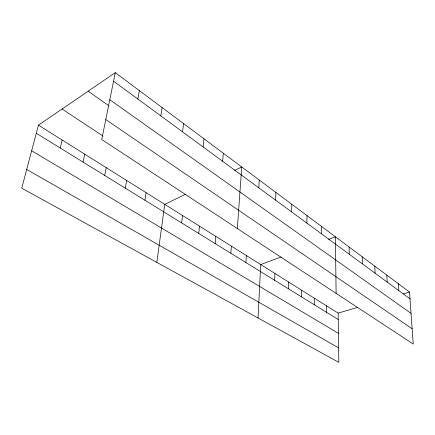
<?xml version="1.0" encoding="UTF-8"?>
<svg xmlns="http://www.w3.org/2000/svg" width="435" height="435" viewBox="0 0 435 435"><rect width="100%" height="100%" fill="white"/><g stroke="black" fill="none" stroke-linecap="round" stroke-linejoin="round"><path stroke-width="0.65" d="M314.271 304.739L314.304 298.16M306.914 223.139L307.001 215.624M301.58 296.909L301.683 290.243M288.389 288.769L288.568 282.016M291.624 211.916L291.814 204.303M274.659 280.298L274.92 273.457M275.605 200.154L275.91 192.444M258.047 317.974L260.706 264.545L280.988 257.014M258.809 187.822L259.238 180.008M245.905 262.561L246.346 255.535M237.347 228.544L241.735 166.953L234.606 170.417M230.844 253.268L231.382 246.156M215.14 243.573L215.782 236.368M222.628 161.26L223.34 153.24M198.746 233.459L199.502 226.162M203.112 146.927L203.988 138.808M181.618 222.894L182.504 215.499M182.537 131.827L183.597 123.6M156.828 262.392L164.729 204.352L185.631 194.2M160.819 115.879L162.081 107.554M144.958 200.274L146.127 192.689M125.313 188.154L126.639 180.465M137.862 99.028L139.347 90.605M104.699 175.435L106.205 167.649M115.286 72.661L101.741 139.521L413.25 344.031L409.514 292.07L115.286 72.661L38.438 125.149L21.75 188.214L338.832 362.339L338.153 313.113L38.438 125.149M83.047 162.076L84.743 154.191M60.275 148.025L62.183 140.043M328.528 239.364L335.407 236.809L336.108 293.386M338.153 313.113L357.483 307.414M403.283 293.908L409.514 292.07M26.714 169.46L338.631 347.897M31.657 150.776L338.43 333.34M36.295 133.23L338.24 319.529M62.085 108.995L102.97 136.041M105.787 119.549L412.152 328.751M88.153 91.192L108.88 105.732M109.805 99.724L411.048 313.385M113.557 81.182L409.998 298.823M398.4 283.783L398.835 290.623M386.829 275.154L387.21 282.092M374.78 266.171L375.095 273.196M362.214 256.797L362.464 263.92M349.104 247.02L349.272 254.241M326.451 305.778L326.478 312.27M321.519 226.45L321.525 233.867"/></g></svg>
